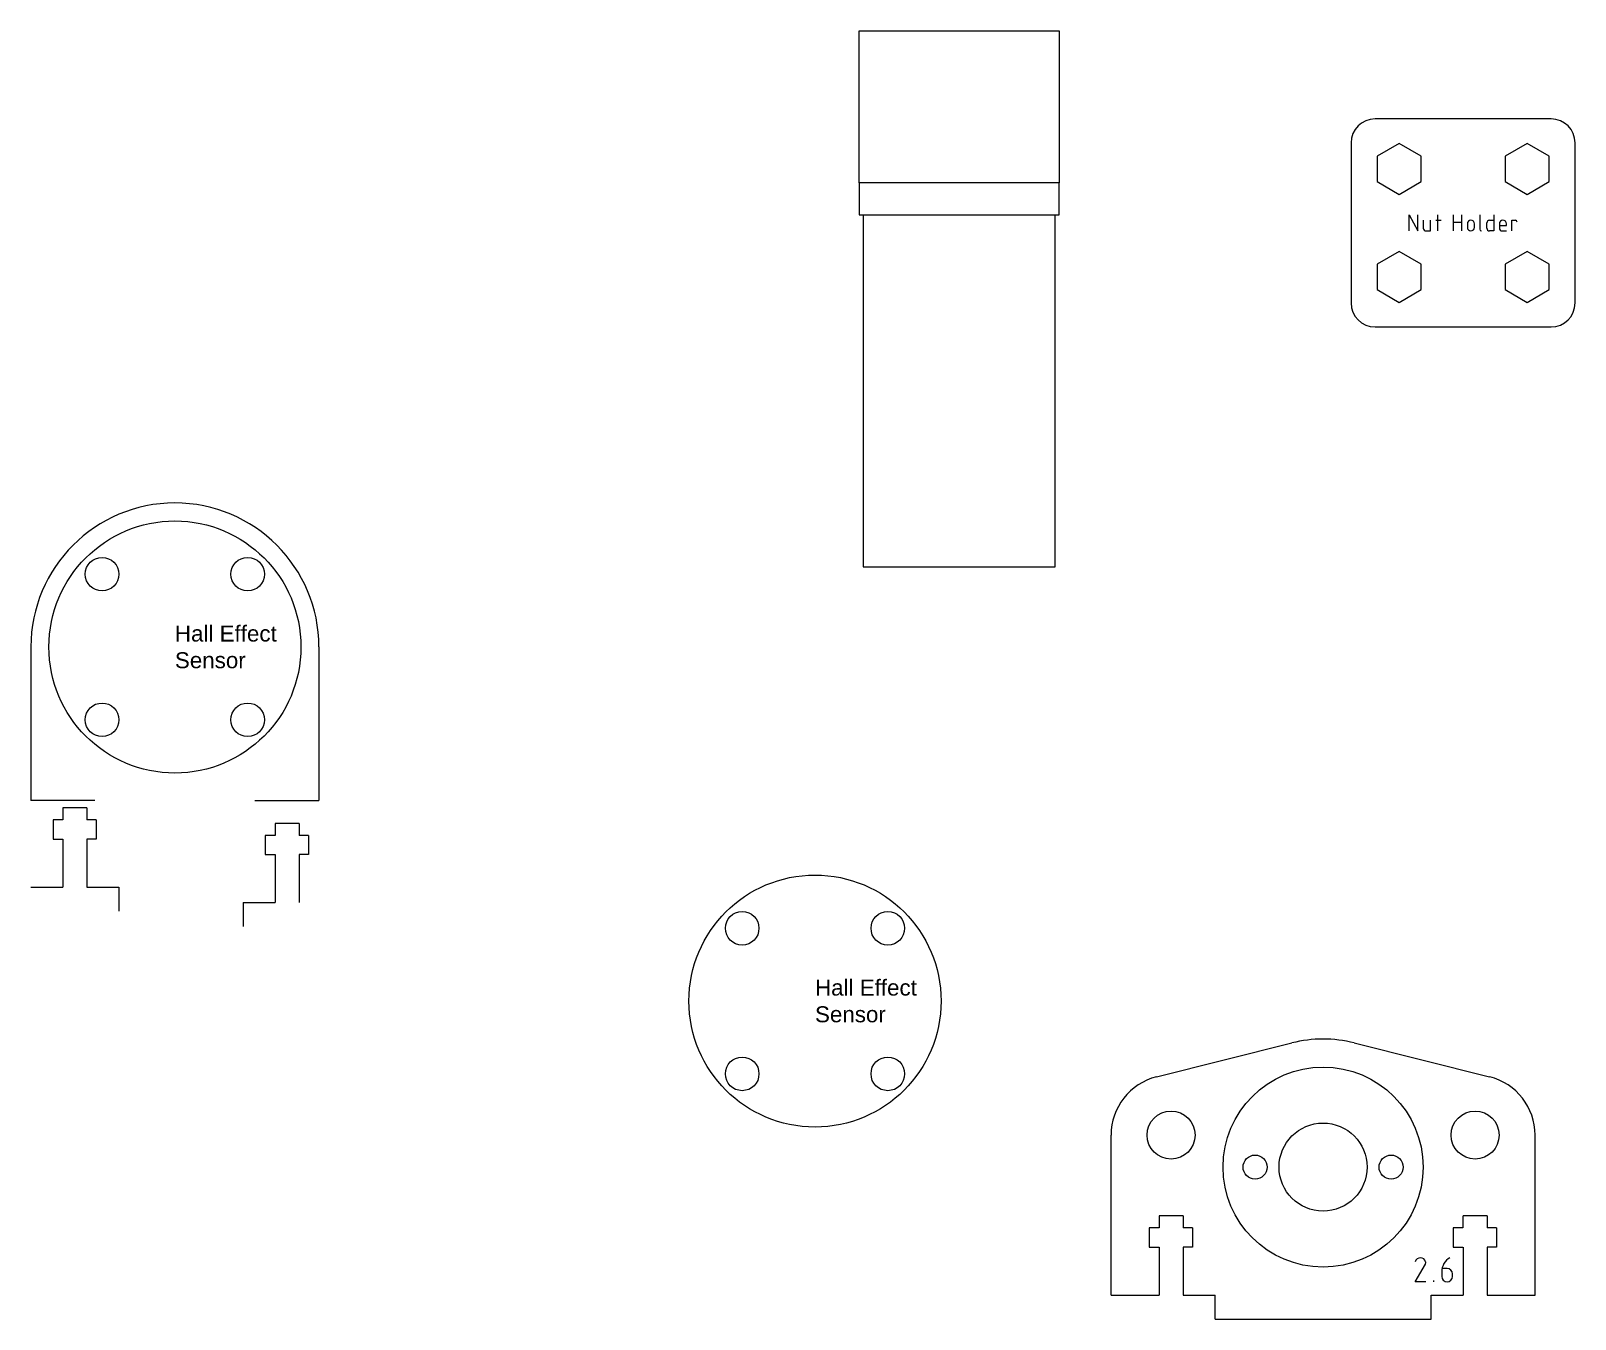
# Model space of a CAD drawing. Header units: millimetres. Extents: x -433 to 1405, y -416 to 1030.
# Drawn here: x -218 to -25, y -84 to 77 of the extents above; entities that cross this region are included whole.
import ezdxf

# ---------------------------------------------------------------- set-up
doc = ezdxf.new("R2010")
doc.units = ezdxf.units.MM
doc.layers.get('0').update_dxf_attribs({"lineweight": 25, "true_color": 0xffffff})
doc.styles.add('textstyle4', font='')
doc.styles.add('textstyle8', font='')
doc.styles.get('textstyle4').set_extended_font_data('Arial')
doc.styles.get('textstyle8').set_extended_font_data('Arial')

msp = doc.modelspace()

# ---------------------------------------------------------------- linework, layer by layer
for p, q in [((-114.5, 77), (-89.5, 77)), ((-114.5, 58), (-114.5, 77)), ((-89.5, 77), (-89.5, 58)), ((-28, 66), (-50, 66)), ((-53, 63), (-53, 43)), ((-47, 62.93), (-49.75, 61.34)), ((-44.25, 61.34), (-47, 62.93)), ((-31, 62.93), (-33.75, 61.34)), ((-28.25, 61.34), (-31, 62.93)), ((-25, 43), (-25, 63)), ((-49.75, 61.34), (-49.75, 58.16)), ((-44.25, 58.16), (-44.25, 61.34)), ((-33.75, 61.34), (-33.75, 58.16)), ((-28.25, 58.16), (-28.25, 61.34)), ((-89.5, 58), (-114.5, 58)), ((-114.5, 58), (-114.5, 54)), ((-89.5, 54), (-89.5, 58)), ((-49.75, 58.16), (-47, 56.57)), ((-47, 56.57), (-44.25, 58.16)), ((-33.75, 58.16), (-31, 56.57)), ((-31, 56.57), (-28.25, 58.16)), ((-114.5, 54), (-89.5, 54)), ((-114, 54), (-114, 10)), ((-90, 10), (-90, 54)), ((-47, 49.43), (-49.75, 47.84)), ((-44.25, 47.84), (-47, 49.43)), ((-31, 49.43), (-33.75, 47.84)), ((-28.25, 47.84), (-31, 49.43)), ((-49.75, 47.84), (-49.75, 44.66)), ((-44.25, 44.66), (-44.25, 47.84)), ((-33.75, 47.84), (-33.75, 44.66)), ((-28.25, 44.66), (-28.25, 47.84)), ((-49.75, 44.66), (-47, 43.07)), ((-47, 43.07), (-44.25, 44.66)), ((-33.75, 44.66), (-31, 43.07)), ((-31, 43.07), (-28.25, 44.66)), ((-50, 40), (-28, 40)), ((-114, 10), (-90, 10)), ((-218, 0), (-218, -19.2)), ((-182, 0), (-182, -19.2)), ((-210, -19.2), (-218, -19.2)), ((-190, -19.2), (-182, -19.2)), ((-214, -20.1), (-214, -21.6)), ((-211, -20.1), (-214, -20.1)), ((-211, -20.1), (-211, -21.6)), ((-214, -21.6), (-215.23, -21.6)), ((-215.23, -21.6), (-215.23, -24)), ((-209.83, -21.6), (-211, -21.6)), ((-209.83, -21.6), (-209.83, -24)), ((-187.47, -22.05), (-187.47, -23.55)), ((-184.47, -22.05), (-187.47, -22.05)), ((-184.47, -22.05), (-184.47, -23.55)), ((-215.23, -24), (-214, -24)), ((-214, -24), (-214, -30)), ((-211, -24), (-211, -30)), ((-209.83, -24), (-211, -24)), ((-187.47, -23.55), (-188.7, -23.55)), ((-188.7, -23.55), (-188.7, -25.95)), ((-183.3, -23.55), (-184.47, -23.55)), ((-183.3, -23.55), (-183.3, -25.95)), ((-188.7, -25.95), (-187.47, -25.95)), ((-187.47, -25.95), (-187.47, -31.95)), ((-184.47, -25.95), (-184.47, -31.95)), ((-183.3, -25.95), (-184.47, -25.95)), ((-218, -30), (-214, -30)), ((-211, -30), (-207, -30)), ((-207, -30), (-207, -33)), ((-191.47, -31.95), (-187.47, -31.95)), ((-191.47, -31.95), (-191.47, -34.95)), ((-77.32, -53.73), (-60.39, -49.48)), ((-52.61, -49.48), (-35.68, -53.73)), ((-83, -81), (-83, -61)), ((-30, -81), (-30, -61)), ((-77, -71.1), (-77, -72.6)), ((-74, -71.1), (-77, -71.1)), ((-74, -71.1), (-74, -72.6)), ((-39.03, -71.1), (-39.03, -72.6)), ((-36, -71.1), (-39, -71.1)), ((-36, -71.1), (-36, -72.6)), ((-77, -72.6), (-78.23, -72.6)), ((-78.23, -72.6), (-78.23, -75)), ((-72.83, -72.6), (-74, -72.6)), ((-72.83, -72.6), (-72.83, -75)), ((-39.03, -72.6), (-40.23, -72.6)), ((-40.23, -72.6), (-40.23, -75)), ((-34.83, -72.6), (-36, -72.6)), ((-34.83, -72.6), (-34.83, -75)), ((-78.23, -75), (-77, -75)), ((-77, -75), (-77, -81)), ((-74, -75), (-74, -81)), ((-72.83, -75), (-74, -75)), ((-40.23, -75), (-39.03, -75)), ((-39, -75), (-39, -81)), ((-36, -75), (-36, -81)), ((-34.83, -75), (-36, -75)), ((-83, -81), (-77, -81)), ((-74, -81), (-70, -81)), ((-70, -84), (-70, -81)), ((-43, -81), (-39, -81)), ((-43, -84), (-43, -81)), ((-36, -81), (-30, -81)), ((-70, -84), (-43, -84))]:
    msp.add_line(p, q)
at = {"color": 5, "true_color": 0x0000ff}
for p, q in [((-45.75, 52), (-45.75, 54)), ((-45.75, 54), (-44.64, 52)), ((-44.64, 52), (-44.64, 54)), ((-43.97, 53.33), (-43.97, 52.33)), ((-43.08, 52), (-43.08, 53.33)), ((-42.42, 53.33), (-41.75, 53.33)), ((-42.19, 54), (-42.19, 52)), ((-40.25, 54), (-40.25, 52)), ((-40.25, 53.11), (-39.14, 53.11)), ((-39.14, 52), (-39.14, 54)), ((-38.47, 52.89), (-38.47, 52.44)), ((-37.58, 52.44), (-37.58, 52.89)), ((-36.92, 54), (-36.92, 52.22)), ((-36.03, 52.33), (-36.03, 53)), ((-35.69, 53.33), (-35.14, 53.33)), ((-35.14, 54), (-35.14, 52)), ((-34.47, 52.89), (-34.47, 52.33)), ((-34.47, 52.67), (-33.58, 52.67)), ((-33.58, 52.67), (-33.58, 52.89)), ((-32.92, 52), (-32.92, 53.33)), ((-32.92, 53.33), (-32.47, 53.33)), ((-43.64, 52), (-43.08, 52)), ((-35.14, 52), (-35.69, 52)), ((-34.14, 52), (-33.58, 52)), ((-45, -79.33), (-43.71, -77.12)), ((-43.71, -77.12), (-43.71, -77.12)), ((-43.69, -76.83), (-43.69, -76.83)), ((-40.67, -76.33), (-40.67, -76.33)), ((-41.67, -78.07), (-41.67, -78.67)), ((-41, -77.67), (-41.63, -77.67)), ((-40.33, -78.67), (-40.33, -78.33)), ((-43.67, -79.33), (-45, -79.33)), ((-42.67, -79.33), (-42.67, -79.17))]:
    msp.add_line(p, q, dxfattribs=at)
at = {"color": 3, "true_color": 0x00ff00}
for centre in [(-200, 0), (-120, -44.25)]:
    msp.add_circle(centre, 15.75, dxfattribs=at)
for centre, radius in [((-209.1, 9.1), 2.1), ((-190.9, 9.1), 2.1), ((-209.1, -9.1), 2.1), ((-190.9, -9.1), 2.1), ((-129.1, -35.15), 2.1), ((-110.9, -35.15), 2.1), ((-129.1, -53.35), 2.1), ((-110.9, -53.35), 2.1), ((-75.5, -61), 3), ((-56.5, -65), 5.5), ((-37.5, -61), 3), ((-65, -65), 1.5), ((-48, -65), 1.5)]:
    msp.add_circle(centre, radius)
at = {"color": 5, "true_color": 0x0000ff}
msp.add_circle((-56.5, -65), 12.5, dxfattribs=at)
for centre, radius, start, end in [((-50, 63), 3, 90, 180), ((-28, 63), 3, 0, 90), ((-50, 43), 3, 180, 270), ((-28, 43), 3, 270, 0), ((-200, 0), 18, 0, 180), ((-56.5, -65), 16, 75.9268, 104.0732), ((-75.5, -61), 7.5, 104.0732, 180), ((-37.5, -61), 7.5, 0, 75.9268)]:
    msp.add_arc(centre, radius, start, end)
for points in [[(-43.97, 52.33), (-43.97, 52.15), (-43.82, 52), (-43.64, 52)], [(-38.03, 53.33), (-38.27, 53.33), (-38.47, 53.13), (-38.47, 52.89)], [(-38.47, 52.44), (-38.47, 52.2), (-38.27, 52), (-38.03, 52)], [(-37.58, 52.89), (-37.58, 53.13), (-37.78, 53.33), (-38.03, 53.33)], [(-38.03, 52), (-37.78, 52), (-37.58, 52.2), (-37.58, 52.44)], [(-36.92, 52.22), (-36.92, 52.1), (-36.82, 52), (-36.69, 52)], [(-35.69, 53.33), (-35.88, 53.33), (-36.03, 53.18), (-36.03, 53)], [(-36.03, 52.33), (-36.03, 52.15), (-35.88, 52), (-35.69, 52)], [(-34.03, 53.33), (-34.27, 53.33), (-34.47, 53.13), (-34.47, 52.89)], [(-34.47, 52.33), (-34.47, 52.15), (-34.32, 52), (-34.14, 52)], [(-33.58, 52.89), (-33.58, 53.13), (-33.78, 53.33), (-34.03, 53.33)], [(-32.25, 53.11), (-32.25, 53.23), (-32.35, 53.33), (-32.47, 53.33)], [(-44.33, -76.33), (-44.64, -76.33), (-44.9, -76.55), (-44.98, -76.83)], [(-43.69, -76.83), (-43.76, -76.55), (-44.02, -76.33), (-44.33, -76.33)], [(-43.71, -77.12), (-43.68, -77.07), (-43.67, -77.01), (-43.67, -76.95)], [(-43.67, -76.95), (-43.67, -76.91), (-43.67, -76.87), (-43.69, -76.83)], [(-40.67, -76.33), (-41.26, -76.68), (-41.67, -77.33), (-41.67, -78.07)], [(-41.67, -78.67), (-41.67, -79.04), (-41.37, -79.33), (-41, -79.33)], [(-40.33, -78.33), (-40.33, -77.97), (-40.63, -77.67), (-41, -77.67)], [(-41, -79.33), (-40.63, -79.33), (-40.33, -79.04), (-40.33, -78.67)]]:
    msp.add_open_spline(points, degree=3, dxfattribs=at)

# ---------------------------------------------------------------- texts
at = {"color": 3, "true_color": 0x00ff00, "char_height": 1, "attachment_point": 4}
for insert, style in [((-200, 0), 'textstyle8'), ((-120, -44.25), 'textstyle4')]:
    msp.add_mtext('\\H2;Hall Effect\\PSensor', dxfattribs=dict(at, insert=insert, style=style))

doc.saveas('drawing.dxf')
